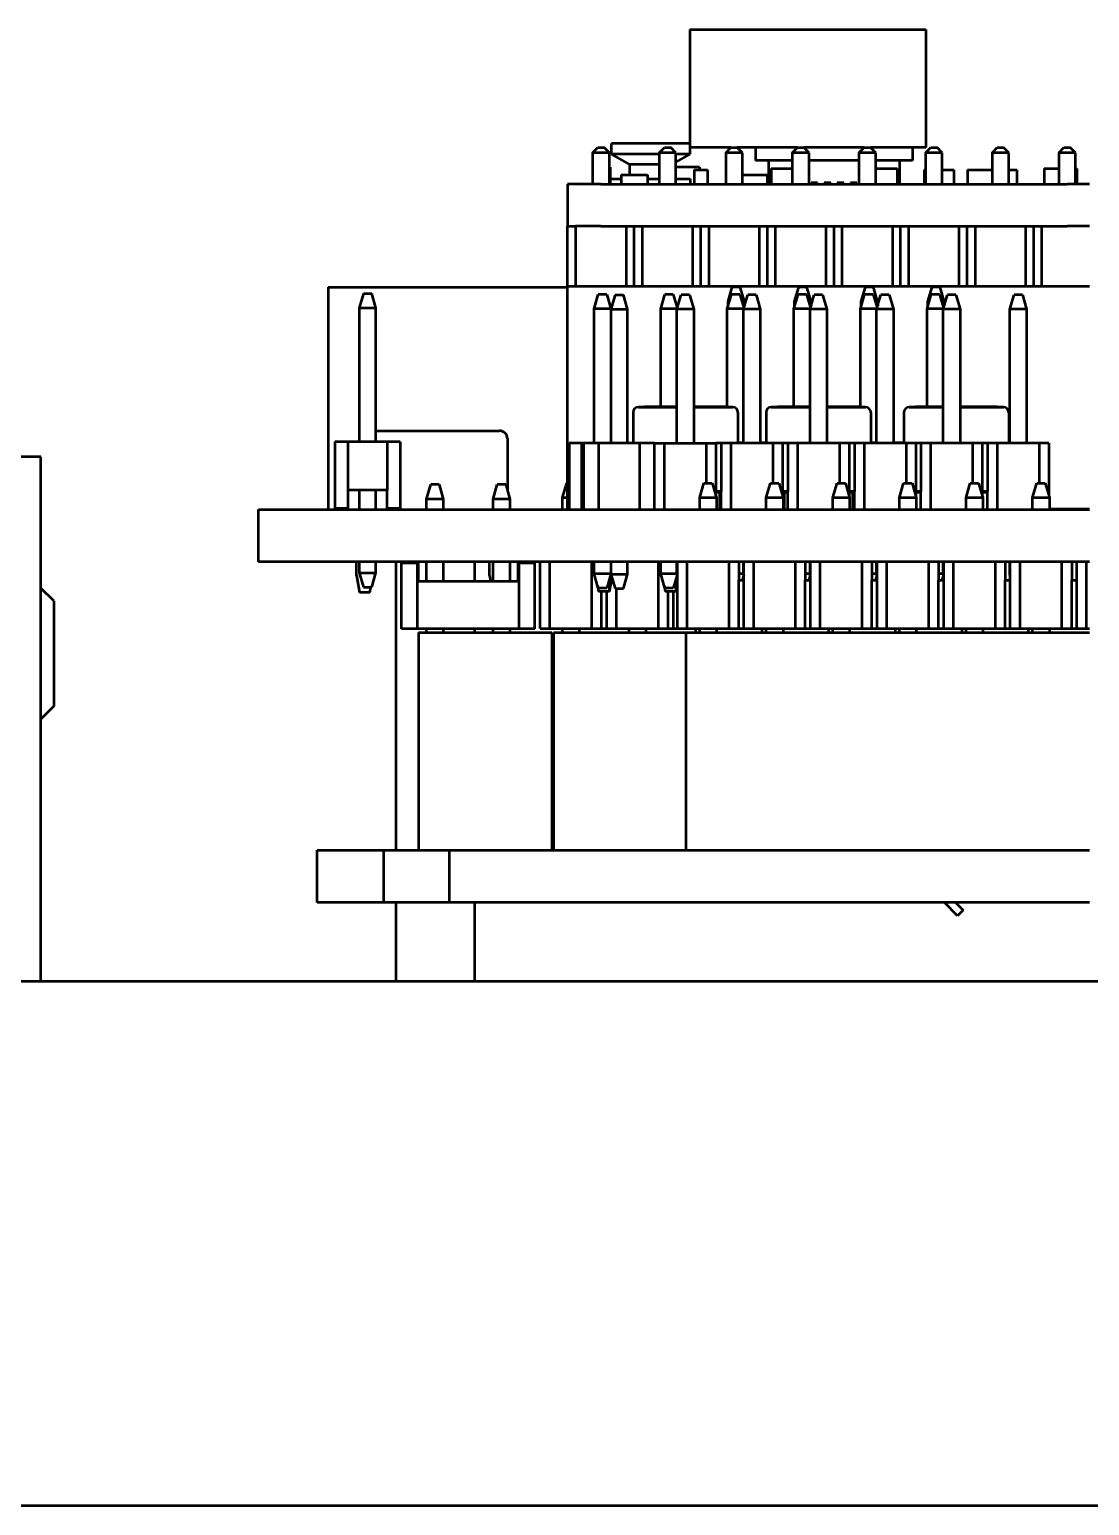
# Model space of a CAD drawing. Header units: millimetres. Extents: x 0 to 2625, y 0 to 1856.
# Drawn here: x 661.6 to 702, y 1249.1 to 1305.4 of the extents above; entities that cross this region are included whole.
import ezdxf

# ---------------------------------------------------------------- set-up
doc = ezdxf.new("R2010")
doc.units = ezdxf.units.MM
doc.header["$LTSCALE"] = 6.25
doc.layers.add('Visible (ISO)', color=7, linetype='Continuous', lineweight=50)

msp = doc.modelspace()

# ---------------------------------------------------------------- linework, layer by layer
at = {"layer": 'Visible (ISO)'}
for p, q in [((686.794, 1305.364), (695.794, 1305.364)), ((686.794, 1305.364), (686.794, 1300.864)), ((695.794, 1305.364), (695.794, 1300.864)), ((683.084, 1300.664), (683.284, 1300.864)), ((683.284, 1300.864), (683.524, 1300.864)), ((683.724, 1300.664), (683.524, 1300.864)), ((686.794, 1301.014), (683.809, 1301.014)), ((683.809, 1300.614), (683.809, 1301.014)), ((685.624, 1300.664), (685.824, 1300.864)), ((685.824, 1300.864), (686.064, 1300.864)), ((686.264, 1300.664), (686.064, 1300.864)), ((688.364, 1300.864), (686.794, 1300.864)), ((686.809, 1300.614), (686.809, 1300.864)), ((688.164, 1300.664), (688.364, 1300.864)), ((688.364, 1300.864), (688.604, 1300.864)), ((688.804, 1300.664), (688.604, 1300.864)), ((690.904, 1300.864), (688.604, 1300.864)), ((689.294, 1300.864), (689.294, 1300.364)), ((690.704, 1300.664), (690.904, 1300.864)), ((690.904, 1300.864), (691.144, 1300.864)), ((691.344, 1300.664), (691.144, 1300.864)), ((693.444, 1300.864), (691.144, 1300.864)), ((693.244, 1300.664), (693.444, 1300.864)), ((693.444, 1300.864), (693.684, 1300.864)), ((693.884, 1300.664), (693.684, 1300.864)), ((695.794, 1300.864), (693.684, 1300.864)), ((695.294, 1300.864), (695.294, 1300.364)), ((695.784, 1300.664), (695.984, 1300.864)), ((695.984, 1300.864), (696.224, 1300.864)), ((696.424, 1300.664), (696.224, 1300.864)), ((698.324, 1300.664), (698.524, 1300.864)), ((698.524, 1300.864), (698.764, 1300.864)), ((698.964, 1300.664), (698.764, 1300.864)), ((700.864, 1300.664), (701.064, 1300.864)), ((701.064, 1300.864), (701.304, 1300.864)), ((701.504, 1300.664), (701.304, 1300.864)), ((683.724, 1300.664), (683.084, 1300.664)), ((683.084, 1300.664), (683.084, 1299.464)), ((683.724, 1299.464), (683.724, 1300.664)), ((683.759, 1300.114), (683.724, 1300.114)), ((683.759, 1300.114), (683.759, 1299.664)), ((685.624, 1300.614), (683.809, 1300.614)), ((684.509, 1300.209), (683.809, 1300.614)), ((685.624, 1300.209), (684.509, 1300.209)), ((684.509, 1299.814), (684.509, 1300.209)), ((686.264, 1300.664), (685.624, 1300.664)), ((685.624, 1300.664), (685.624, 1299.464)), ((686.264, 1299.464), (686.264, 1300.664)), ((686.809, 1300.614), (686.264, 1300.614)), ((686.264, 1300.299), (686.809, 1300.614)), ((687.159, 1300.114), (686.264, 1300.114)), ((687.159, 1300.114), (687.159, 1300.014)), ((688.804, 1300.664), (688.164, 1300.664)), ((688.164, 1300.664), (688.164, 1299.464)), ((688.804, 1299.464), (688.804, 1300.664)), ((690.704, 1300.364), (689.294, 1300.364)), ((689.794, 1300.364), (689.794, 1299.514)), ((691.344, 1300.664), (690.704, 1300.664)), ((690.704, 1300.664), (690.704, 1299.464)), ((691.344, 1299.464), (691.344, 1300.664)), ((693.244, 1300.364), (691.344, 1300.364)), ((693.884, 1300.664), (693.244, 1300.664)), ((693.244, 1300.664), (693.244, 1299.464)), ((693.884, 1299.464), (693.884, 1300.664)), ((695.294, 1300.364), (693.884, 1300.364)), ((694.794, 1300.364), (694.794, 1299.514)), ((696.424, 1300.664), (695.784, 1300.664)), ((695.784, 1300.664), (695.784, 1299.464)), ((696.424, 1299.464), (696.424, 1300.664)), ((698.324, 1300.664), (698.324, 1299.464)), ((698.964, 1300.664), (698.324, 1300.664)), ((698.964, 1299.464), (698.964, 1300.664)), ((700.864, 1300.664), (700.864, 1299.464)), ((701.504, 1300.664), (700.864, 1300.664)), ((701.504, 1299.464), (701.504, 1300.664)), ((683.759, 1299.664), (684.174, 1299.664)), ((683.759, 1299.664), (683.759, 1299.464)), ((684.174, 1299.814), (685.174, 1299.814)), ((684.174, 1299.814), (684.174, 1299.464)), ((685.174, 1299.814), (685.174, 1299.464)), ((685.174, 1299.664), (685.624, 1299.664)), ((686.264, 1299.664), (686.809, 1299.664)), ((686.809, 1299.664), (686.809, 1299.464)), ((686.964, 1300.014), (687.464, 1300.014)), ((686.964, 1300.014), (686.964, 1299.464)), ((687.464, 1300.014), (687.464, 1299.464)), ((688.804, 1299.814), (689.746, 1299.814)), ((689.746, 1299.814), (689.746, 1299.464)), ((689.891, 1300.064), (689.891, 1299.464)), ((689.891, 1300.064), (690.704, 1300.064)), ((693.884, 1300.064), (694.697, 1300.064)), ((694.697, 1300.064), (694.697, 1299.464)), ((695.731, 1300.014), (695.784, 1300.014)), ((695.731, 1300.014), (695.731, 1299.464)), ((696.424, 1300.014), (696.862, 1300.014)), ((696.862, 1300.014), (696.862, 1299.464)), ((697.382, 1300.014), (698.324, 1300.014)), ((697.382, 1300.014), (697.382, 1299.464)), ((698.964, 1300.014), (699.271, 1300.014)), ((699.271, 1300.014), (699.271, 1299.464)), ((700.305, 1300.064), (700.305, 1299.464)), ((700.305, 1300.064), (700.864, 1300.064)), ((701.504, 1300.064), (701.555, 1300.064)), ((701.555, 1300.064), (701.555, 1299.464)), ((683.404, 1299.464), (682.134, 1299.464)), ((682.134, 1299.464), (682.134, 1297.864)), ((683.404, 1299.464), (701.184, 1299.464)), ((689.794, 1299.514), (689.794, 1299.464)), ((689.891, 1299.514), (689.794, 1299.514)), ((691.419, 1299.514), (691.419, 1299.464)), ((691.669, 1299.514), (691.419, 1299.514)), ((691.669, 1299.514), (691.669, 1299.464)), ((691.919, 1299.514), (691.919, 1299.464)), ((692.169, 1299.514), (691.919, 1299.514)), ((692.169, 1299.514), (692.169, 1299.464)), ((692.419, 1299.514), (692.419, 1299.464)), ((692.669, 1299.514), (692.419, 1299.514)), ((692.669, 1299.514), (692.669, 1299.464)), ((692.919, 1299.514), (692.919, 1299.464)), ((693.169, 1299.514), (692.919, 1299.514)), ((693.169, 1299.514), (693.169, 1299.464)), ((694.794, 1299.514), (694.697, 1299.514)), ((694.794, 1299.514), (694.794, 1299.464)), ((702.039, 1299.464), (701.184, 1299.464)), ((682.134, 1295.574), (682.134, 1297.864)), ((682.134, 1297.864), (682.434, 1297.864)), ((683.153, 1297.864), (682.434, 1297.864)), ((682.434, 1297.864), (682.434, 1295.574)), ((683.404, 1297.864), (683.153, 1297.864)), ((683.404, 1297.864), (701.184, 1297.864)), ((684.374, 1295.574), (684.374, 1297.864)), ((684.674, 1295.574), (684.674, 1297.864)), ((684.974, 1297.864), (684.974, 1295.574)), ((686.914, 1295.574), (686.914, 1297.864)), ((687.214, 1295.574), (687.214, 1297.864)), ((687.514, 1297.864), (687.514, 1295.574)), ((689.454, 1295.574), (689.454, 1297.864)), ((689.754, 1295.574), (689.754, 1297.864)), ((690.054, 1297.864), (690.054, 1295.574)), ((691.994, 1295.574), (691.994, 1297.864)), ((692.294, 1295.574), (692.294, 1297.864)), ((692.594, 1297.864), (692.594, 1295.574)), ((694.534, 1295.574), (694.534, 1297.864)), ((694.834, 1295.574), (694.834, 1297.864)), ((695.134, 1297.864), (695.134, 1295.574)), ((697.074, 1295.574), (697.074, 1297.864)), ((697.374, 1295.574), (697.374, 1297.864)), ((697.674, 1297.864), (697.674, 1295.574)), ((699.614, 1295.574), (699.614, 1297.864)), ((699.914, 1295.574), (699.914, 1297.864)), ((700.214, 1297.864), (700.214, 1295.574)), ((701.435, 1297.864), (701.184, 1297.864)), ((702.039, 1297.864), (701.435, 1297.864)), ((672.998, 1295.536), (682.121, 1295.536)), ((672.998, 1295.536), (672.998, 1287.058)), ((674.341, 1295.295), (674.181, 1294.749)), ((674.341, 1295.295), (674.661, 1295.295)), ((674.821, 1294.749), (674.661, 1295.295)), ((682.121, 1295.574), (702.039, 1295.574)), ((682.121, 1295.574), (682.121, 1287.074)), ((683.143, 1294.712), (683.303, 1295.258)), ((683.623, 1295.258), (683.303, 1295.258)), ((683.623, 1295.258), (683.783, 1294.712)), ((683.941, 1295.24), (683.781, 1294.694)), ((683.941, 1295.24), (684.261, 1295.24)), ((684.421, 1294.694), (684.261, 1295.24)), ((685.683, 1294.712), (685.843, 1295.258)), ((686.163, 1295.258), (685.843, 1295.258)), ((686.163, 1295.258), (686.315, 1294.74)), ((686.301, 1294.694), (686.461, 1295.24)), ((686.781, 1295.24), (686.461, 1295.24)), ((686.781, 1295.24), (686.941, 1294.694)), ((688.223, 1294.712), (688.383, 1295.258)), ((688.4, 1295.539), (688.24, 1294.989)), ((688.703, 1295.258), (688.383, 1295.258)), ((688.72, 1295.539), (688.4, 1295.539)), ((688.703, 1295.258), (688.855, 1294.74)), ((688.879, 1294.989), (688.72, 1295.539)), ((688.841, 1294.694), (689.001, 1295.24)), ((689.321, 1295.24), (689.001, 1295.24)), ((689.321, 1295.24), (689.481, 1294.694)), ((690.763, 1294.712), (690.923, 1295.258)), ((690.94, 1295.539), (690.78, 1294.989)), ((691.243, 1295.258), (690.923, 1295.258)), ((691.26, 1295.539), (690.94, 1295.539)), ((691.243, 1295.258), (691.395, 1294.74)), ((691.419, 1294.989), (691.26, 1295.539)), ((691.381, 1294.694), (691.541, 1295.24)), ((691.861, 1295.24), (691.541, 1295.24)), ((691.861, 1295.24), (692.021, 1294.694)), ((693.303, 1294.712), (693.463, 1295.258)), ((693.48, 1295.539), (693.32, 1294.989)), ((693.783, 1295.258), (693.463, 1295.258)), ((693.8, 1295.539), (693.48, 1295.539)), ((693.783, 1295.258), (693.935, 1294.74)), ((693.959, 1294.989), (693.8, 1295.539)), ((693.921, 1294.694), (694.081, 1295.24)), ((694.401, 1295.24), (694.081, 1295.24)), ((694.401, 1295.24), (694.561, 1294.694)), ((695.843, 1294.712), (696.003, 1295.258)), ((696.02, 1295.539), (695.86, 1294.989)), ((696.323, 1295.258), (696.003, 1295.258)), ((696.34, 1295.539), (696.02, 1295.539)), ((696.323, 1295.258), (696.475, 1294.74)), ((696.499, 1294.989), (696.34, 1295.539)), ((696.461, 1294.694), (696.621, 1295.24)), ((696.941, 1295.24), (696.621, 1295.24)), ((696.941, 1295.24), (697.101, 1294.694)), ((699.001, 1294.694), (699.161, 1295.24)), ((699.481, 1295.24), (699.161, 1295.24)), ((699.481, 1295.24), (699.641, 1294.694)), ((674.181, 1294.749), (674.821, 1294.749)), ((674.181, 1294.749), (674.181, 1289.635)), ((674.821, 1289.635), (674.821, 1294.749)), ((683.143, 1289.598), (683.143, 1294.712)), ((683.783, 1294.712), (683.143, 1294.712)), ((683.781, 1294.694), (684.421, 1294.694)), ((683.781, 1294.694), (683.781, 1289.58)), ((683.783, 1294.712), (683.783, 1294.699)), ((684.421, 1289.58), (684.421, 1294.694)), ((685.683, 1290.968), (685.683, 1294.712)), ((686.307, 1294.712), (685.683, 1294.712)), ((686.301, 1289.58), (686.301, 1294.694)), ((686.941, 1294.694), (686.301, 1294.694)), ((686.941, 1294.694), (686.941, 1289.58)), ((688.223, 1290.958), (688.223, 1294.712)), ((688.847, 1294.712), (688.223, 1294.712)), ((688.24, 1294.989), (688.24, 1294.768)), ((688.304, 1294.989), (688.24, 1294.989)), ((688.879, 1294.989), (688.782, 1294.989)), ((688.841, 1289.58), (688.841, 1294.694)), ((689.481, 1294.694), (688.841, 1294.694)), ((688.88, 1294.989), (688.879, 1294.989)), ((688.88, 1294.989), (688.88, 1294.824)), ((689.481, 1294.694), (689.481, 1289.58)), ((690.763, 1290.968), (690.763, 1294.712)), ((691.387, 1294.712), (690.763, 1294.712)), ((690.844, 1294.989), (690.78, 1294.989)), ((690.78, 1294.989), (690.78, 1294.768)), ((691.419, 1294.989), (691.322, 1294.989)), ((691.381, 1289.58), (691.381, 1294.694)), ((692.021, 1294.694), (691.381, 1294.694)), ((691.42, 1294.989), (691.419, 1294.989)), ((691.42, 1294.989), (691.42, 1294.824)), ((692.021, 1294.694), (692.021, 1289.58)), ((693.927, 1294.712), (693.303, 1294.712)), ((693.303, 1290.958), (693.303, 1294.712)), ((693.384, 1294.989), (693.32, 1294.989)), ((693.32, 1294.989), (693.32, 1294.768)), ((693.959, 1294.989), (693.862, 1294.989)), ((693.921, 1289.58), (693.921, 1294.694)), ((694.561, 1294.694), (693.921, 1294.694)), ((693.96, 1294.989), (693.959, 1294.989)), ((693.96, 1294.989), (693.96, 1294.824)), ((694.561, 1294.694), (694.561, 1289.58)), ((695.843, 1290.968), (695.843, 1294.712)), ((696.467, 1294.712), (695.843, 1294.712)), ((695.924, 1294.989), (695.86, 1294.989)), ((695.86, 1294.989), (695.86, 1294.768)), ((696.499, 1294.989), (696.402, 1294.989)), ((696.461, 1289.58), (696.461, 1294.694)), ((697.101, 1294.694), (696.461, 1294.694)), ((696.5, 1294.989), (696.499, 1294.989)), ((696.5, 1294.989), (696.5, 1294.824)), ((697.101, 1294.694), (697.101, 1289.58)), ((699.001, 1289.58), (699.001, 1294.694)), ((699.641, 1294.694), (699.001, 1294.694)), ((699.641, 1294.694), (699.641, 1289.58)), ((684.63, 1290.758), (684.63, 1289.58)), ((684.83, 1290.958), (686.301, 1290.958)), ((685.071, 1290.958), (684.83, 1290.958)), ((685.071, 1290.968), (685.071, 1290.958)), ((686.301, 1290.968), (685.071, 1290.968)), ((688.189, 1290.968), (686.941, 1290.968)), ((686.941, 1290.958), (688.43, 1290.958)), ((688.189, 1290.958), (688.189, 1290.968)), ((688.43, 1290.958), (688.189, 1290.958)), ((688.63, 1290.758), (688.63, 1289.58)), ((689.7, 1290.758), (689.7, 1289.58)), ((689.9, 1290.958), (691.381, 1290.958)), ((690.142, 1290.958), (689.9, 1290.958)), ((690.142, 1290.968), (690.142, 1290.958)), ((691.381, 1290.968), (690.142, 1290.968)), ((693.259, 1290.968), (692.021, 1290.968)), ((692.021, 1290.958), (693.5, 1290.958)), ((693.259, 1290.958), (693.259, 1290.968)), ((693.5, 1290.958), (693.259, 1290.958)), ((693.7, 1290.758), (693.7, 1289.58)), ((694.957, 1290.758), (694.957, 1289.58)), ((695.157, 1290.958), (696.461, 1290.958)), ((695.399, 1290.958), (695.157, 1290.958)), ((695.399, 1290.968), (695.399, 1290.958)), ((696.461, 1290.968), (695.399, 1290.968)), ((698.516, 1290.968), (697.101, 1290.968)), ((697.101, 1290.958), (698.757, 1290.958)), ((698.516, 1290.958), (698.516, 1290.968)), ((698.757, 1290.958), (698.516, 1290.958)), ((698.957, 1290.758), (698.957, 1289.58)), ((674.821, 1290.058), (679.535, 1290.058)), ((673.751, 1289.635), (673.251, 1289.635)), ((673.251, 1289.635), (673.251, 1287.095)), ((675.251, 1289.635), (673.751, 1289.635)), ((673.751, 1289.635), (673.751, 1287.795)), ((675.751, 1289.635), (675.251, 1289.635)), ((675.251, 1289.635), (675.251, 1287.795)), ((675.751, 1289.635), (675.751, 1287.095)), ((679.835, 1289.758), (679.835, 1287.776)), ((682.193, 1289.598), (682.663, 1289.598)), ((682.193, 1289.598), (682.193, 1287.758)), ((682.663, 1289.598), (683.781, 1289.598)), ((682.663, 1289.598), (682.663, 1287.058)), ((683.318, 1289.58), (682.751, 1289.58)), ((682.751, 1287.058), (682.751, 1289.58)), ((684.884, 1289.58), (683.318, 1289.58)), ((683.318, 1287.058), (683.318, 1289.58)), ((684.421, 1289.598), (684.63, 1289.598)), ((685.451, 1289.58), (684.884, 1289.58)), ((684.884, 1287.058), (684.884, 1289.58)), ((685.451, 1289.58), (685.821, 1289.58)), ((685.451, 1287.058), (685.451, 1289.58)), ((685.821, 1289.58), (685.821, 1287.058)), ((685.821, 1289.58), (687.421, 1289.58)), ((687.421, 1289.58), (687.421, 1288.058)), ((687.421, 1289.58), (687.791, 1289.58)), ((687.791, 1289.58), (687.791, 1287.74)), ((687.991, 1289.58), (687.791, 1289.58)), ((688.361, 1289.58), (687.991, 1289.58)), ((687.991, 1289.58), (687.991, 1287.74)), ((688.361, 1289.58), (688.361, 1287.058)), ((689.961, 1289.58), (688.361, 1289.58)), ((688.841, 1289.598), (688.63, 1289.598)), ((689.7, 1289.598), (689.481, 1289.598)), ((689.961, 1289.58), (689.961, 1288.058)), ((690.331, 1289.58), (689.961, 1289.58)), ((690.331, 1289.58), (690.331, 1287.74)), ((690.531, 1289.58), (690.331, 1289.58)), ((690.901, 1289.58), (690.531, 1289.58)), ((690.531, 1289.58), (690.531, 1287.74)), ((690.901, 1289.58), (690.901, 1287.058)), ((692.501, 1289.58), (690.901, 1289.58)), ((692.501, 1289.58), (692.501, 1288.058)), ((692.871, 1289.58), (692.501, 1289.58)), ((692.871, 1289.58), (692.871, 1287.74)), ((693.071, 1289.58), (692.871, 1289.58)), ((693.441, 1289.58), (693.071, 1289.58)), ((693.071, 1289.58), (693.071, 1287.74)), ((693.441, 1289.58), (693.441, 1287.058)), ((695.041, 1289.58), (693.441, 1289.58)), ((693.921, 1289.598), (693.7, 1289.598)), ((694.793, 1289.598), (694.561, 1289.598)), ((694.957, 1289.598), (694.793, 1289.598)), ((694.793, 1289.598), (694.793, 1289.58)), ((695.041, 1289.58), (695.041, 1288.058)), ((695.411, 1289.58), (695.041, 1289.58)), ((695.411, 1289.58), (695.411, 1287.74)), ((695.611, 1289.58), (695.411, 1289.58)), ((695.981, 1289.58), (695.611, 1289.58)), ((695.611, 1289.58), (695.611, 1287.74)), ((695.981, 1289.58), (695.981, 1287.058)), ((697.581, 1289.58), (695.981, 1289.58)), ((697.581, 1289.58), (697.581, 1288.058)), ((697.951, 1289.58), (697.581, 1289.58)), ((697.951, 1289.58), (697.951, 1287.74)), ((698.151, 1289.58), (697.951, 1289.58)), ((698.521, 1289.58), (698.151, 1289.58)), ((698.151, 1289.58), (698.151, 1287.74)), ((698.521, 1289.58), (698.521, 1287.058)), ((700.121, 1289.58), (698.521, 1289.58)), ((700.121, 1289.58), (700.121, 1288.058)), ((700.491, 1289.58), (700.121, 1289.58)), ((700.491, 1289.58), (700.491, 1287.74)), ((662.039, 1289.058), (617.039, 1289.058)), ((662.039, 1269.058), (662.039, 1289.058)), ((675.251, 1287.795), (673.751, 1287.795)), ((673.751, 1287.795), (673.751, 1287.095)), ((674.181, 1287.795), (674.181, 1287.058)), ((674.821, 1287.058), (674.821, 1287.795)), ((675.251, 1287.095), (675.251, 1287.795)), ((676.75, 1287.452), (676.91, 1288.002)), ((677.23, 1288.002), (676.91, 1288.002)), ((677.23, 1288.002), (677.39, 1287.452)), ((679.29, 1287.452), (679.45, 1288.002)), ((679.77, 1288.002), (679.45, 1288.002)), ((679.77, 1288.002), (679.93, 1287.452)), ((681.938, 1287.512), (682.098, 1288.058)), ((682.098, 1288.058), (682.121, 1288.058)), ((682.193, 1287.758), (682.193, 1287.058)), ((687.17, 1287.512), (687.33, 1288.058)), ((687.33, 1288.058), (687.65, 1288.058)), ((687.65, 1288.058), (687.81, 1287.512)), ((687.791, 1287.575), (687.791, 1287.74)), ((687.991, 1287.74), (687.791, 1287.74)), ((687.991, 1287.058), (687.991, 1287.74)), ((689.71, 1287.512), (689.87, 1288.058)), ((689.87, 1288.058), (690.19, 1288.058)), ((690.19, 1288.058), (690.35, 1287.512)), ((690.331, 1287.74), (690.331, 1287.575)), ((690.531, 1287.74), (690.331, 1287.74)), ((690.531, 1287.058), (690.531, 1287.74)), ((692.25, 1287.512), (692.41, 1288.058)), ((692.41, 1288.058), (692.73, 1288.058)), ((692.73, 1288.058), (692.89, 1287.512)), ((692.871, 1287.74), (692.871, 1287.575)), ((693.071, 1287.74), (692.871, 1287.74)), ((693.071, 1287.058), (693.071, 1287.74)), ((694.79, 1287.512), (694.95, 1288.058)), ((694.95, 1288.058), (695.27, 1288.058)), ((695.27, 1288.058), (695.43, 1287.512)), ((695.411, 1287.74), (695.411, 1287.575)), ((695.611, 1287.74), (695.411, 1287.74)), ((695.611, 1287.058), (695.611, 1287.74)), ((697.33, 1287.512), (697.49, 1288.058)), ((697.49, 1288.058), (697.81, 1288.058)), ((697.81, 1288.058), (697.97, 1287.512)), ((697.951, 1287.74), (697.951, 1287.575)), ((698.151, 1287.74), (697.951, 1287.74)), ((698.151, 1287.058), (698.151, 1287.74)), ((699.87, 1287.512), (700.03, 1288.058)), ((700.03, 1288.058), (700.35, 1288.058)), ((700.35, 1288.058), (700.51, 1287.512)), ((700.491, 1287.74), (700.491, 1287.575)), ((677.39, 1287.452), (676.75, 1287.452)), ((676.75, 1287.058), (676.75, 1287.452)), ((677.39, 1287.452), (677.39, 1287.058)), ((679.29, 1287.058), (679.29, 1287.452)), ((679.93, 1287.452), (679.29, 1287.452)), ((679.93, 1287.452), (679.93, 1287.058)), ((681.938, 1287.058), (681.938, 1287.512)), ((681.938, 1287.512), (682.121, 1287.512)), ((687.17, 1287.058), (687.17, 1287.512)), ((687.17, 1287.512), (687.81, 1287.512)), ((687.932, 1287.698), (687.791, 1287.698)), ((687.81, 1287.512), (687.81, 1287.058)), ((687.991, 1287.698), (687.932, 1287.698)), ((687.932, 1287.698), (687.932, 1287.058)), ((689.71, 1287.512), (690.35, 1287.512)), ((689.71, 1287.058), (689.71, 1287.512)), ((690.399, 1287.698), (690.331, 1287.698)), ((690.35, 1287.512), (690.35, 1287.058)), ((690.531, 1287.698), (690.399, 1287.698)), ((690.399, 1287.698), (690.399, 1287.058)), ((692.25, 1287.512), (692.89, 1287.512)), ((692.25, 1287.058), (692.25, 1287.512)), ((693.002, 1287.698), (692.871, 1287.698)), ((692.89, 1287.512), (692.89, 1287.058)), ((693.071, 1287.698), (693.002, 1287.698)), ((693.002, 1287.698), (693.002, 1287.058)), ((694.79, 1287.512), (695.43, 1287.512)), ((694.79, 1287.058), (694.79, 1287.512)), ((695.611, 1287.698), (695.411, 1287.698)), ((695.43, 1287.512), (695.43, 1287.058)), ((697.33, 1287.512), (697.97, 1287.512)), ((697.33, 1287.058), (697.33, 1287.512)), ((698.151, 1287.698), (697.951, 1287.698)), ((697.97, 1287.512), (697.97, 1287.058)), ((699.87, 1287.512), (700.51, 1287.512)), ((699.87, 1287.058), (699.87, 1287.512)), ((700.51, 1287.512), (700.51, 1287.058)), ((670.339, 1287.058), (702.039, 1287.058)), ((670.339, 1285.058), (670.339, 1287.058)), ((673.751, 1287.095), (673.251, 1287.095)), ((675.751, 1287.095), (675.251, 1287.095)), ((682.121, 1287.074), (682.193, 1287.074)), ((682.139, 1287.074), (682.139, 1287.058)), ((700.51, 1287.074), (702.039, 1287.074)), ((700.803, 1287.074), (700.803, 1287.058)), ((700.976, 1287.058), (700.976, 1287.074)), ((701.616, 1287.058), (701.616, 1287.074)), ((702.039, 1285.058), (670.339, 1285.058)), ((674.073, 1284.536), (674.073, 1285.058)), ((674.181, 1285.058), (674.181, 1284.64)), ((674.821, 1284.64), (674.821, 1285.058)), ((675.585, 1285.058), (675.585, 1274.058)), ((676.4, 1285.002), (675.8, 1285.002)), ((675.8, 1282.502), (675.8, 1285.002)), ((676.4, 1282.502), (676.4, 1285.002)), ((676.45, 1285.002), (676.4, 1285.002)), ((676.45, 1284.302), (676.45, 1285.002)), ((676.75, 1284.302), (676.75, 1285.058)), ((677.39, 1285.058), (677.39, 1284.302)), ((678.585, 1285.058), (678.585, 1284.302)), ((679.153, 1284.536), (679.153, 1285.058)), ((679.29, 1284.302), (679.29, 1285.058)), ((679.93, 1285.058), (679.93, 1284.302)), ((680.23, 1285.002), (680.23, 1284.302)), ((680.28, 1285.002), (680.23, 1285.002)), ((680.88, 1285.002), (680.28, 1285.002)), ((680.28, 1282.502), (680.28, 1285.002)), ((680.88, 1282.502), (680.88, 1285.002)), ((681.088, 1284.358), (681.088, 1285.058)), ((681.458, 1282.518), (681.458, 1285.058)), ((683.058, 1282.518), (683.058, 1285.058)), ((683.143, 1284.603), (683.143, 1285.058)), ((683.781, 1285.058), (683.781, 1284.585)), ((684.421, 1284.585), (684.421, 1285.058)), ((685.598, 1282.518), (685.598, 1285.058)), ((685.683, 1284.603), (685.683, 1285.058)), ((686.301, 1284.585), (686.301, 1285.058)), ((686.32, 1284.358), (686.32, 1285.058)), ((686.69, 1282.518), (686.69, 1285.058)), ((688.29, 1282.518), (688.29, 1285.058)), ((688.66, 1285.058), (688.66, 1284.358)), ((688.841, 1284.585), (688.841, 1285.058)), ((688.86, 1284.358), (688.86, 1285.058)), ((689.23, 1282.518), (689.23, 1285.058)), ((690.83, 1282.518), (690.83, 1285.058)), ((691.2, 1285.058), (691.2, 1284.358)), ((691.381, 1284.585), (691.381, 1285.058)), ((691.4, 1284.358), (691.4, 1285.058)), ((691.77, 1282.518), (691.77, 1285.058)), ((693.37, 1282.518), (693.37, 1285.058)), ((693.74, 1285.058), (693.74, 1284.358)), ((693.921, 1284.585), (693.921, 1285.058)), ((693.94, 1284.358), (693.94, 1285.058)), ((694.31, 1282.518), (694.31, 1285.058)), ((695.91, 1282.518), (695.91, 1285.058)), ((696.28, 1285.058), (696.28, 1284.358)), ((696.461, 1284.585), (696.461, 1285.058)), ((696.48, 1284.358), (696.48, 1285.058)), ((696.85, 1282.518), (696.85, 1285.058)), ((698.45, 1282.518), (698.45, 1285.058)), ((698.82, 1285.058), (698.82, 1284.358)), ((699.001, 1284.585), (699.001, 1285.058)), ((699.02, 1284.358), (699.02, 1285.058)), ((699.39, 1282.518), (699.39, 1285.058)), ((700.99, 1282.518), (700.99, 1285.058)), ((701.36, 1285.058), (701.36, 1284.358)), ((701.56, 1284.358), (701.56, 1285.058)), ((701.93, 1282.518), (701.93, 1285.058)), ((674.073, 1284.536), (674.193, 1283.886)), ((674.181, 1284.64), (674.341, 1284.095)), ((674.181, 1284.64), (674.821, 1284.64)), ((674.661, 1284.095), (674.821, 1284.64)), ((679.153, 1284.536), (679.196, 1284.302)), ((681.088, 1282.518), (681.088, 1284.358)), ((683.781, 1284.603), (683.143, 1284.603)), ((683.303, 1284.058), (683.143, 1284.603)), ((683.781, 1284.598), (683.623, 1284.058)), ((683.716, 1283.924), (683.816, 1284.467)), ((683.734, 1283.924), (683.827, 1284.429)), ((683.781, 1284.585), (684.421, 1284.585)), ((683.781, 1284.585), (683.941, 1284.04)), ((684.261, 1284.04), (684.421, 1284.585)), ((686.301, 1284.603), (685.683, 1284.603)), ((685.843, 1284.058), (685.683, 1284.603)), ((686.31, 1284.558), (686.163, 1284.058)), ((686.32, 1284.522), (686.301, 1284.585)), ((686.32, 1284.585), (686.301, 1284.585)), ((686.32, 1282.518), (686.32, 1284.358)), ((688.841, 1284.603), (688.66, 1284.603)), ((688.66, 1284.358), (688.86, 1284.358)), ((688.66, 1282.518), (688.66, 1284.358)), ((688.85, 1284.558), (688.791, 1284.358)), ((688.812, 1284.358), (688.86, 1284.522)), ((688.86, 1284.522), (688.841, 1284.585)), ((688.86, 1284.585), (688.841, 1284.585)), ((688.86, 1282.518), (688.86, 1284.358)), ((691.381, 1284.603), (691.2, 1284.603)), ((691.2, 1282.518), (691.2, 1284.358)), ((691.2, 1284.358), (691.4, 1284.358)), ((691.39, 1284.558), (691.331, 1284.358)), ((691.352, 1284.358), (691.4, 1284.522)), ((691.4, 1284.522), (691.381, 1284.585)), ((691.4, 1284.585), (691.381, 1284.585)), ((691.4, 1282.518), (691.4, 1284.358)), ((693.921, 1284.603), (693.74, 1284.603)), ((693.74, 1284.358), (693.94, 1284.358)), ((693.74, 1282.518), (693.74, 1284.358)), ((693.93, 1284.558), (693.871, 1284.358)), ((693.892, 1284.358), (693.94, 1284.522)), ((693.94, 1284.585), (693.921, 1284.585)), ((693.94, 1284.522), (693.921, 1284.585)), ((693.94, 1282.518), (693.94, 1284.358)), ((696.461, 1284.603), (696.28, 1284.603)), ((696.28, 1284.358), (696.48, 1284.358)), ((696.28, 1282.518), (696.28, 1284.358)), ((696.47, 1284.558), (696.411, 1284.358)), ((696.432, 1284.358), (696.48, 1284.522)), ((696.48, 1284.522), (696.461, 1284.585)), ((696.48, 1284.585), (696.461, 1284.585)), ((696.48, 1282.518), (696.48, 1284.358)), ((698.82, 1284.358), (699.02, 1284.358)), ((698.82, 1282.518), (698.82, 1284.358)), ((699.02, 1284.585), (699.001, 1284.585)), ((699.02, 1284.522), (699.001, 1284.585)), ((699.02, 1282.518), (699.02, 1284.358)), ((701.36, 1284.358), (701.56, 1284.358)), ((701.36, 1282.518), (701.36, 1284.358)), ((701.56, 1282.518), (701.56, 1284.358)), ((662.53, 1283.567), (662.039, 1284.058)), ((674.593, 1283.886), (674.193, 1283.886)), ((674.341, 1284.095), (674.661, 1284.095)), ((674.593, 1283.886), (674.632, 1284.095)), ((680.23, 1284.302), (676.45, 1284.302)), ((683.271, 1284.166), (683.316, 1283.924)), ((683.623, 1284.058), (683.303, 1284.058)), ((683.716, 1283.924), (683.316, 1283.924)), ((683.428, 1282.518), (683.428, 1283.924)), ((683.628, 1282.518), (683.628, 1283.924)), ((683.734, 1283.924), (683.716, 1283.924)), ((683.941, 1284.04), (684.261, 1284.04)), ((683.998, 1282.518), (683.998, 1284.04)), ((685.811, 1284.166), (685.856, 1283.924)), ((686.163, 1284.058), (685.843, 1284.058)), ((686.256, 1283.924), (685.856, 1283.924)), ((685.968, 1282.518), (685.968, 1283.924)), ((686.168, 1282.518), (686.168, 1283.924)), ((686.256, 1283.924), (686.32, 1284.27)), ((686.274, 1283.924), (686.256, 1283.924)), ((686.274, 1283.924), (686.32, 1284.172)), ((662.53, 1283.567), (662.53, 1279.548)), ((676.4, 1282.502), (675.8, 1282.502)), ((680.28, 1282.502), (676.4, 1282.502)), ((676.444, 1282.358), (676.444, 1274.058)), ((676.444, 1282.358), (681.524, 1282.358)), ((676.75, 1282.358), (676.75, 1282.502)), ((677.39, 1282.502), (677.39, 1282.358)), ((678.585, 1282.502), (678.585, 1282.358)), ((679.29, 1282.358), (679.29, 1282.502)), ((679.93, 1282.502), (679.93, 1282.358)), ((680.88, 1282.502), (680.28, 1282.502)), ((681.088, 1282.518), (681.458, 1282.518)), ((681.458, 1282.518), (683.058, 1282.518)), ((681.524, 1282.358), (681.524, 1274.058)), ((681.593, 1282.358), (686.64, 1282.358)), ((681.593, 1282.358), (681.593, 1274.058)), ((681.938, 1282.358), (681.938, 1282.518)), ((682.578, 1282.518), (682.578, 1282.358)), ((683.058, 1282.518), (683.428, 1282.518)), ((683.428, 1282.518), (683.628, 1282.518)), ((683.628, 1282.518), (683.998, 1282.518)), ((683.998, 1282.518), (685.598, 1282.518)), ((684.478, 1282.358), (684.478, 1282.518)), ((685.118, 1282.518), (685.118, 1282.358)), ((685.598, 1282.518), (685.968, 1282.518)), ((685.968, 1282.518), (686.168, 1282.518)), ((686.168, 1282.518), (686.32, 1282.518)), ((686.32, 1282.518), (686.69, 1282.518)), ((686.64, 1282.358), (702.039, 1282.358)), ((686.64, 1282.358), (686.64, 1274.058)), ((686.69, 1282.518), (688.29, 1282.518)), ((687.018, 1282.358), (687.018, 1282.518)), ((687.17, 1282.358), (687.17, 1282.518)), ((687.81, 1282.518), (687.81, 1282.358)), ((688.29, 1282.518), (688.66, 1282.518)), ((688.66, 1282.518), (688.86, 1282.518)), ((688.86, 1282.518), (689.23, 1282.518)), ((689.23, 1282.518), (690.83, 1282.518)), ((689.558, 1282.358), (689.558, 1282.518)), ((689.71, 1282.358), (689.71, 1282.518)), ((690.35, 1282.518), (690.35, 1282.358)), ((690.83, 1282.518), (691.2, 1282.518)), ((691.2, 1282.518), (691.4, 1282.518)), ((691.4, 1282.518), (691.77, 1282.518)), ((691.77, 1282.518), (693.37, 1282.518)), ((692.098, 1282.358), (692.098, 1282.518)), ((692.25, 1282.358), (692.25, 1282.518)), ((692.89, 1282.518), (692.89, 1282.358)), ((693.37, 1282.518), (693.74, 1282.518)), ((693.74, 1282.518), (693.94, 1282.518)), ((693.94, 1282.518), (694.31, 1282.518)), ((694.31, 1282.518), (695.91, 1282.518)), ((694.638, 1282.358), (694.638, 1282.518)), ((694.79, 1282.358), (694.79, 1282.518)), ((695.43, 1282.518), (695.43, 1282.358)), ((695.91, 1282.518), (696.28, 1282.518)), ((696.28, 1282.518), (696.48, 1282.518)), ((696.48, 1282.518), (696.85, 1282.518)), ((696.85, 1282.518), (698.45, 1282.518)), ((697.178, 1282.358), (697.178, 1282.518)), ((697.33, 1282.358), (697.33, 1282.518)), ((697.97, 1282.518), (697.97, 1282.358)), ((698.45, 1282.518), (698.82, 1282.518)), ((698.82, 1282.518), (699.02, 1282.518)), ((699.02, 1282.518), (699.39, 1282.518)), ((699.39, 1282.518), (700.99, 1282.518)), ((699.718, 1282.358), (699.718, 1282.518)), ((699.87, 1282.358), (699.87, 1282.518)), ((700.51, 1282.518), (700.51, 1282.358)), ((700.99, 1282.518), (701.36, 1282.518)), ((701.36, 1282.518), (701.56, 1282.518)), ((701.56, 1282.518), (701.93, 1282.518)), ((701.93, 1282.518), (702.039, 1282.518)), ((662.53, 1279.548), (662.039, 1279.058)), ((672.584, 1274.058), (675.122, 1274.058)), ((672.584, 1272.058), (672.584, 1274.058)), ((675.122, 1274.058), (677.629, 1274.058)), ((675.122, 1272.058), (675.122, 1274.058)), ((677.629, 1274.058), (702.039, 1274.058)), ((677.629, 1272.058), (677.629, 1274.058)), ((675.122, 1272.058), (672.584, 1272.058)), ((677.629, 1272.058), (675.122, 1272.058)), ((675.585, 1272.058), (675.585, 1269.058)), ((702.039, 1272.058), (677.629, 1272.058)), ((678.585, 1272.058), (678.585, 1269.058)), ((697.006, 1271.558), (696.506, 1272.058)), ((696.93, 1272.058), (697.218, 1271.77)), ((697.218, 1271.77), (697.006, 1271.558)), ((352.039, 1269.058), (772.039, 1269.058)), ((352.039, 1249.058), (772.039, 1249.058))]:
    msp.add_line(p, q, dxfattribs=at)
for centre, radius, start, end in [((684.83, 1290.758), 0.2, 90, 180), ((688.43, 1290.758), 0.2, 0, 90), ((689.9, 1290.758), 0.2, 90, 180), ((693.5, 1290.758), 0.2, 0, 90), ((695.157, 1290.758), 0.2, 90, 180), ((698.757, 1290.758), 0.2, 0, 90), ((679.535, 1289.758), 0.3, 0, 90)]:
    msp.add_arc(centre, radius, start, end, dxfattribs=at)

doc.saveas('drawing.dxf')
